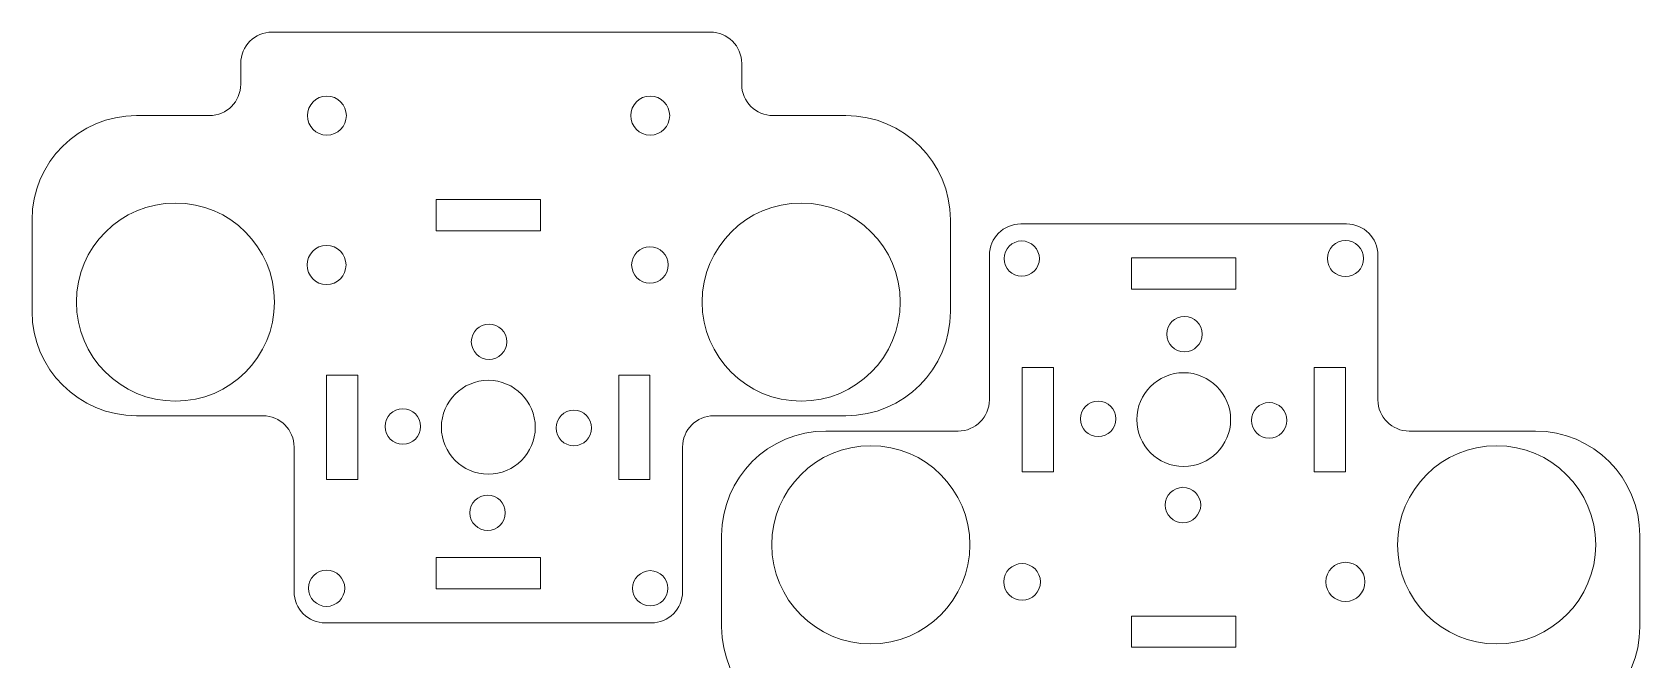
# Model space of a CAD drawing. Header units: inches. Extents: x 66 to 220, y -201 to -28.
# Drawn here: x 65.5 to 219.7, y -88.4 to -28.2 of the extents above; entities that cross this region are included whole.
import ezdxf

# ---------------------------------------------------------------- set-up
doc = ezdxf.new("R2010")
doc.units = ezdxf.units.IN
doc.header["$MEASUREMENT"] = 0
doc.layers.add('Layer 1', color=7, linetype='Continuous')

# ---------------------------------------------------------------- blocks, each defined once
blk = doc.blocks.new('block 3')
at = {"layer": 'Layer 1', "lineweight": 0}
blk.add_lwpolyline([(124.78, -61.11), (121.78, -61.11)], dxfattribs=at)
blk = doc.blocks.new('block 4')
at = {"layer": 'Layer 1', "lineweight": 0}
blk.add_lwpolyline([(124.78, -71.11), (124.78, -61.11)], dxfattribs=at)
blk = doc.blocks.new('block 5')
at = {"layer": 'Layer 1', "lineweight": 0}
blk.add_lwpolyline([(121.78, -71.11), (124.78, -71.11)], dxfattribs=at)
blk = doc.blocks.new('block 6')
at = {"layer": 'Layer 1', "lineweight": 0}
blk.add_lwpolyline([(121.78, -61.11), (121.78, -71.11)], dxfattribs=at)
blk = doc.blocks.new('block 7')
at = {"layer": 'Layer 1', "lineweight": 0}
blk.add_open_spline([(79.28, -44.61), (74.03, -44.61), (69.78, -48.86), (69.78, -54.11), (69.78, -59.36), (74.03, -63.61), (79.28, -63.61), (84.53, -63.61), (88.78, -59.36), (88.78, -54.11), (88.78, -48.86), (84.53, -44.61), (79.28, -44.61), (79.28, -44.61), (79.28, -44.61), (79.28, -44.61)], degree=3, knots=[0, 0, 0, 0, 1, 1, 1, 2, 2, 2, 3, 3, 3, 4, 4, 4, 5, 5, 5, 5], dxfattribs=at)
blk = doc.blocks.new('block 8')
at = {"layer": 'Layer 1', "lineweight": 0}
blk.add_open_spline([(139.28, -44.61), (134.03, -44.61), (129.78, -48.86), (129.78, -54.11), (129.78, -59.36), (134.03, -63.61), (139.28, -63.61), (144.53, -63.61), (148.78, -59.36), (148.78, -54.11), (148.78, -48.86), (144.53, -44.61), (139.28, -44.61), (139.28, -44.61), (139.28, -44.61), (139.28, -44.61)], degree=3, knots=[0, 0, 0, 0, 1, 1, 1, 2, 2, 2, 3, 3, 3, 4, 4, 4, 5, 5, 5, 5], dxfattribs=at)
blk = doc.blocks.new('block 9')
at = {"layer": 'Layer 1', "lineweight": 0}
blk.add_lwpolyline([(114.28, -78.61), (104.28, -78.61)], dxfattribs=at)
blk = doc.blocks.new('block 10')
at = {"layer": 'Layer 1', "lineweight": 0}
blk.add_lwpolyline([(114.28, -81.61), (114.28, -78.61)], dxfattribs=at)
blk = doc.blocks.new('block 11')
at = {"layer": 'Layer 1', "lineweight": 0}
blk.add_lwpolyline([(104.28, -81.61), (114.28, -81.61)], dxfattribs=at)
blk = doc.blocks.new('block 12')
at = {"layer": 'Layer 1', "lineweight": 0}
blk.add_lwpolyline([(104.28, -78.61), (104.28, -81.61)], dxfattribs=at)
blk = doc.blocks.new('block 13')
at = {"layer": 'Layer 1', "lineweight": 0}
blk.add_lwpolyline([(65.54, -46.23), (65.54, -55.01)], dxfattribs=at)
blk = doc.blocks.new('block 14')
at = {"layer": 'Layer 1', "lineweight": 0}
blk.add_open_spline([(65.54, -55.01), (65.54, -60.53), (70.02, -65.01), (75.54, -65.01)], degree=3, dxfattribs=at)
blk = doc.blocks.new('block 15')
at = {"layer": 'Layer 1', "lineweight": 0}
blk.add_lwpolyline([(75.54, -65.01), (87.66, -65.01)], dxfattribs=at)
blk = doc.blocks.new('block 16')
at = {"layer": 'Layer 1', "lineweight": 0}
blk.add_open_spline([(90.66, -68.01), (90.66, -66.35), (89.31, -65.01), (87.66, -65.01)], degree=3, dxfattribs=at)
blk = doc.blocks.new('block 17')
at = {"layer": 'Layer 1', "lineweight": 0}
blk.add_lwpolyline([(90.66, -68.01), (90.66, -81.87)], dxfattribs=at)
blk = doc.blocks.new('block 18')
at = {"layer": 'Layer 1', "lineweight": 0}
blk.add_open_spline([(90.66, -81.87), (90.66, -83.53), (92, -84.87), (93.66, -84.87)], degree=3, dxfattribs=at)
blk = doc.blocks.new('block 19')
at = {"layer": 'Layer 1', "lineweight": 0}
blk.add_lwpolyline([(93.66, -84.87), (124.9, -84.87)], dxfattribs=at)
blk = doc.blocks.new('block 20')
at = {"layer": 'Layer 1', "lineweight": 0}
blk.add_open_spline([(124.9, -84.87), (126.56, -84.87), (127.9, -83.53), (127.9, -81.87)], degree=3, dxfattribs=at)
blk = doc.blocks.new('block 21')
at = {"layer": 'Layer 1', "lineweight": 0}
blk.add_lwpolyline([(127.9, -81.87), (127.9, -68.01)], dxfattribs=at)
blk = doc.blocks.new('block 22')
at = {"layer": 'Layer 1', "lineweight": 0}
blk.add_open_spline([(130.9, -65.01), (129.25, -65.01), (127.9, -66.35), (127.9, -68.01)], degree=3, dxfattribs=at)
blk = doc.blocks.new('block 23')
at = {"layer": 'Layer 1', "lineweight": 0}
blk.add_lwpolyline([(130.9, -65.01), (143.57, -65.01)], dxfattribs=at)
blk = doc.blocks.new('block 24')
at = {"layer": 'Layer 1', "lineweight": 0}
blk.add_open_spline([(143.57, -65.01), (149.1, -65.01), (153.58, -60.53), (153.58, -55.01)], degree=3, dxfattribs=at)
blk = doc.blocks.new('block 25')
at = {"layer": 'Layer 1', "lineweight": 0}
blk.add_lwpolyline([(153.58, -55.01), (153.58, -46.23)], dxfattribs=at)
blk = doc.blocks.new('block 26')
at = {"layer": 'Layer 1', "lineweight": 0}
blk.add_open_spline([(153.58, -46.23), (153.58, -40.71), (149.1, -36.23), (143.57, -36.23)], degree=3, dxfattribs=at)
blk = doc.blocks.new('block 27')
at = {"layer": 'Layer 1', "lineweight": 0}
blk.add_lwpolyline([(143.57, -36.23), (136.57, -36.23)], dxfattribs=at)
blk = doc.blocks.new('block 28')
at = {"layer": 'Layer 1', "lineweight": 0}
blk.add_open_spline([(133.57, -33.23), (133.57, -34.89), (134.92, -36.23), (136.57, -36.23)], degree=3, dxfattribs=at)
blk = doc.blocks.new('block 29')
at = {"layer": 'Layer 1', "lineweight": 0}
blk.add_lwpolyline([(133.57, -33.23), (133.57, -31.23)], dxfattribs=at)
blk = doc.blocks.new('block 30')
at = {"layer": 'Layer 1', "lineweight": 0}
blk.add_open_spline([(133.57, -31.23), (133.57, -29.57), (132.23, -28.23), (130.57, -28.23)], degree=3, dxfattribs=at)
blk = doc.blocks.new('block 31')
at = {"layer": 'Layer 1', "lineweight": 0}
blk.add_lwpolyline([(130.57, -28.23), (88.54, -28.23)], dxfattribs=at)
blk = doc.blocks.new('block 32')
at = {"layer": 'Layer 1', "lineweight": 0}
blk.add_open_spline([(88.54, -28.23), (86.89, -28.23), (85.54, -29.57), (85.54, -31.23)], degree=3, dxfattribs=at)
blk = doc.blocks.new('block 33')
at = {"layer": 'Layer 1', "lineweight": 0}
blk.add_lwpolyline([(85.54, -31.23), (85.54, -33.23)], dxfattribs=at)
blk = doc.blocks.new('block 34')
at = {"layer": 'Layer 1', "lineweight": 0}
blk.add_open_spline([(82.54, -36.23), (84.2, -36.23), (85.54, -34.89), (85.54, -33.23)], degree=3, dxfattribs=at)
blk = doc.blocks.new('block 35')
at = {"layer": 'Layer 1', "lineweight": 0}
blk.add_lwpolyline([(82.54, -36.23), (75.54, -36.23)], dxfattribs=at)
blk = doc.blocks.new('block 36')
at = {"layer": 'Layer 1', "lineweight": 0}
blk.add_open_spline([(75.54, -36.23), (70.02, -36.23), (65.54, -40.71), (65.54, -46.23)], degree=3, dxfattribs=at)
blk = doc.blocks.new('block 37')
at = {"layer": 'Layer 1', "lineweight": 0}
blk.add_open_spline([(93.77, -79.81), (92.81, -79.81), (92.03, -80.59), (92.03, -81.55), (92.03, -82.51), (92.81, -83.29), (93.77, -83.29), (94.73, -83.29), (95.51, -82.51), (95.51, -81.55), (95.51, -80.59), (94.73, -79.81), (93.77, -79.81), (93.77, -79.81), (93.77, -79.81), (93.77, -79.81)], degree=3, knots=[0, 0, 0, 0, 1, 1, 1, 2, 2, 2, 3, 3, 3, 4, 4, 4, 5, 5, 5, 5], dxfattribs=at)
blk = doc.blocks.new('block 38')
at = {"layer": 'Layer 1', "lineweight": 0}
blk.add_open_spline([(124.8, -34.36), (123.77, -34.36), (122.93, -35.2), (122.93, -36.23), (122.93, -37.26), (123.77, -38.1), (124.8, -38.1), (125.83, -38.1), (126.67, -37.26), (126.67, -36.23), (126.67, -35.2), (125.83, -34.36), (124.8, -34.36), (124.8, -34.36), (124.8, -34.36), (124.8, -34.36)], degree=3, knots=[0, 0, 0, 0, 1, 1, 1, 2, 2, 2, 3, 3, 3, 4, 4, 4, 5, 5, 5, 5], dxfattribs=at)
blk = doc.blocks.new('block 39')
at = {"layer": 'Layer 1', "lineweight": 0}
blk.add_open_spline([(93.77, -48.68), (92.74, -48.68), (91.9, -49.52), (91.9, -50.55), (91.9, -51.59), (92.74, -52.43), (93.77, -52.43), (94.8, -52.43), (95.64, -51.59), (95.64, -50.55), (95.64, -49.52), (94.8, -48.68), (93.77, -48.68), (93.77, -48.68), (93.77, -48.68), (93.77, -48.68)], degree=3, knots=[0, 0, 0, 0, 1, 1, 1, 2, 2, 2, 3, 3, 3, 4, 4, 4, 5, 5, 5, 5], dxfattribs=at)
blk = doc.blocks.new('block 40')
at = {"layer": 'Layer 1', "lineweight": 0}
blk.add_open_spline([(124.8, -79.86), (123.87, -79.86), (123.11, -80.62), (123.11, -81.55), (123.11, -82.49), (123.87, -83.24), (124.8, -83.24), (125.74, -83.24), (126.49, -82.49), (126.49, -81.55), (126.49, -80.62), (125.74, -79.86), (124.8, -79.86), (124.8, -79.86), (124.8, -79.86), (124.8, -79.86)], degree=3, knots=[0, 0, 0, 0, 1, 1, 1, 2, 2, 2, 3, 3, 3, 4, 4, 4, 5, 5, 5, 5], dxfattribs=at)
blk = doc.blocks.new('block 41')
at = {"layer": 'Layer 1', "lineweight": 0}
blk.add_open_spline([(93.8, -34.36), (92.77, -34.36), (91.93, -35.2), (91.93, -36.23), (91.93, -37.26), (92.77, -38.1), (93.8, -38.1), (94.83, -38.1), (95.67, -37.26), (95.67, -36.23), (95.67, -35.2), (94.83, -34.36), (93.8, -34.36), (93.8, -34.36), (93.8, -34.36), (93.8, -34.36)], degree=3, knots=[0, 0, 0, 0, 1, 1, 1, 2, 2, 2, 3, 3, 3, 4, 4, 4, 5, 5, 5, 5], dxfattribs=at)
blk = doc.blocks.new('block 42')
at = {"layer": 'Layer 1', "lineweight": 0}
blk.add_open_spline([(109.28, -61.61), (106.79, -61.61), (104.78, -63.63), (104.78, -66.11), (104.78, -68.6), (106.79, -70.61), (109.28, -70.61), (111.76, -70.61), (113.78, -68.6), (113.78, -66.11), (113.78, -63.63), (111.76, -61.61), (109.28, -61.61), (109.28, -61.61), (109.28, -61.61), (109.28, -61.61)], degree=3, knots=[0, 0, 0, 0, 1, 1, 1, 2, 2, 2, 3, 3, 3, 4, 4, 4, 5, 5, 5, 5], dxfattribs=at)
blk = doc.blocks.new('block 43')
at = {"layer": 'Layer 1', "lineweight": 0}
blk.add_open_spline([(124.77, -48.8), (123.8, -48.8), (123.02, -49.58), (123.02, -50.55), (123.02, -51.52), (123.8, -52.31), (124.77, -52.31), (125.74, -52.31), (126.52, -51.52), (126.52, -50.55), (126.52, -49.58), (125.74, -48.8), (124.77, -48.8), (124.77, -48.8), (124.77, -48.8), (124.77, -48.8)], degree=3, knots=[0, 0, 0, 0, 1, 1, 1, 2, 2, 2, 3, 3, 3, 4, 4, 4, 5, 5, 5, 5], dxfattribs=at)
blk = doc.blocks.new('block 44')
at = {"layer": 'Layer 1', "lineweight": 0}
blk.add_open_spline([(109.35, -56.22), (108.41, -56.22), (107.65, -56.98), (107.65, -57.92), (107.65, -58.85), (108.41, -59.61), (109.35, -59.61), (110.29, -59.61), (111.05, -58.85), (111.05, -57.92), (111.05, -56.98), (110.29, -56.22), (109.35, -56.22), (109.35, -56.22), (109.35, -56.22), (109.35, -56.22)], degree=3, knots=[0, 0, 0, 0, 1, 1, 1, 2, 2, 2, 3, 3, 3, 4, 4, 4, 5, 5, 5, 5], dxfattribs=at)
blk = doc.blocks.new('block 45')
at = {"layer": 'Layer 1', "lineweight": 0}
blk.add_open_spline([(117.48, -64.48), (116.54, -64.48), (115.78, -65.24), (115.78, -66.18), (115.78, -67.12), (116.54, -67.88), (117.48, -67.88), (118.41, -67.88), (119.18, -67.12), (119.18, -66.18), (119.18, -65.24), (118.41, -64.48), (117.48, -64.48), (117.48, -64.48), (117.48, -64.48), (117.48, -64.48)], degree=3, knots=[0, 0, 0, 0, 1, 1, 1, 2, 2, 2, 3, 3, 3, 4, 4, 4, 5, 5, 5, 5], dxfattribs=at)
blk = doc.blocks.new('block 46')
at = {"layer": 'Layer 1', "lineweight": 0}
blk.add_open_spline([(109.21, -72.61), (108.27, -72.61), (107.51, -73.37), (107.51, -74.31), (107.51, -75.25), (108.27, -76.01), (109.21, -76.01), (110.15, -76.01), (110.91, -75.25), (110.91, -74.31), (110.91, -73.37), (110.15, -72.61), (109.21, -72.61), (109.21, -72.61), (109.21, -72.61), (109.21, -72.61)], degree=3, knots=[0, 0, 0, 0, 1, 1, 1, 2, 2, 2, 3, 3, 3, 4, 4, 4, 5, 5, 5, 5], dxfattribs=at)
blk = doc.blocks.new('block 47')
at = {"layer": 'Layer 1', "lineweight": 0}
blk.add_open_spline([(101.08, -64.34), (100.14, -64.34), (99.38, -65.1), (99.38, -66.04), (99.38, -66.98), (100.14, -67.74), (101.08, -67.74), (102.02, -67.74), (102.78, -66.98), (102.78, -66.04), (102.78, -65.1), (102.02, -64.34), (101.08, -64.34), (101.08, -64.34), (101.08, -64.34), (101.08, -64.34)], degree=3, knots=[0, 0, 0, 0, 1, 1, 1, 2, 2, 2, 3, 3, 3, 4, 4, 4, 5, 5, 5, 5], dxfattribs=at)
blk = doc.blocks.new('block 48')
at = {"layer": 'Layer 1', "lineweight": 0}
blk.add_lwpolyline([(96.78, -61.11), (93.78, -61.11)], dxfattribs=at)
blk = doc.blocks.new('block 49')
at = {"layer": 'Layer 1', "lineweight": 0}
blk.add_lwpolyline([(96.78, -71.11), (96.78, -61.11)], dxfattribs=at)
blk = doc.blocks.new('block 50')
at = {"layer": 'Layer 1', "lineweight": 0}
blk.add_lwpolyline([(93.78, -71.11), (96.78, -71.11)], dxfattribs=at)
blk = doc.blocks.new('block 51')
at = {"layer": 'Layer 1', "lineweight": 0}
blk.add_lwpolyline([(93.78, -61.11), (93.78, -71.11)], dxfattribs=at)
blk = doc.blocks.new('block 52')
at = {"layer": 'Layer 1', "lineweight": 0}
blk.add_lwpolyline([(114.28, -44.28), (104.28, -44.28)], dxfattribs=at)
blk = doc.blocks.new('block 53')
at = {"layer": 'Layer 1', "lineweight": 0}
blk.add_lwpolyline([(114.28, -47.28), (114.28, -44.28)], dxfattribs=at)
blk = doc.blocks.new('block 54')
at = {"layer": 'Layer 1', "lineweight": 0}
blk.add_lwpolyline([(104.28, -47.28), (114.28, -47.28)], dxfattribs=at)
blk = doc.blocks.new('block 55')
at = {"layer": 'Layer 1', "lineweight": 0}
blk.add_lwpolyline([(104.28, -44.28), (104.28, -47.28)], dxfattribs=at)
blk = doc.blocks.new('block 2')
at = {"layer": 'Layer 1'}
for name in ['block 32', 'block 31', 'block 30', 'block 33', 'block 29', 'block 34', 'block 28', 'block 41', 'block 38', 'block 36', 'block 35', 'block 27', 'block 26', 'block 7', 'block 52', 'block 55', 'block 53', 'block 8', 'block 13', 'block 25', 'block 54', 'block 39', 'block 43', 'block 14', 'block 24', 'block 44', 'block 48', 'block 51', 'block 49', 'block 42', 'block 3', 'block 6', 'block 4', 'block 47', 'block 45', 'block 15', 'block 16', 'block 22', 'block 23', 'block 17', 'block 21', 'block 50', 'block 5', 'block 46', 'block 37', 'block 9', 'block 12', 'block 10', 'block 40', 'block 11', 'block 18', 'block 20', 'block 19']:
    blk.add_blockref(name, (0, 0), dxfattribs=at)
blk = doc.blocks.new('block 108')
at = {"layer": 'Layer 1', "lineweight": 0}
blk.add_lwpolyline([(160.45, -70.38), (163.45, -70.38)], dxfattribs=at)
blk = doc.blocks.new('block 109')
at = {"layer": 'Layer 1', "lineweight": 0}
blk.add_lwpolyline([(160.45, -60.38), (160.45, -70.38)], dxfattribs=at)
blk = doc.blocks.new('block 110')
at = {"layer": 'Layer 1', "lineweight": 0}
blk.add_lwpolyline([(163.45, -60.38), (160.45, -60.38)], dxfattribs=at)
blk = doc.blocks.new('block 111')
at = {"layer": 'Layer 1', "lineweight": 0}
blk.add_lwpolyline([(163.45, -70.38), (163.45, -60.38)], dxfattribs=at)
blk = doc.blocks.new('block 112')
at = {"layer": 'Layer 1', "lineweight": 0}
blk.add_open_spline([(205.95, -86.88), (211.19, -86.88), (215.45, -82.62), (215.45, -77.38), (215.45, -72.13), (211.19, -67.88), (205.95, -67.88), (200.7, -67.88), (196.45, -72.13), (196.45, -77.38), (196.45, -82.62), (200.7, -86.88), (205.95, -86.88), (205.95, -86.88), (205.95, -86.88), (205.95, -86.88)], degree=3, knots=[0, 0, 0, 0, 1, 1, 1, 2, 2, 2, 3, 3, 3, 4, 4, 4, 5, 5, 5, 5], dxfattribs=at)
blk = doc.blocks.new('block 113')
at = {"layer": 'Layer 1', "lineweight": 0}
blk.add_open_spline([(145.95, -86.88), (151.19, -86.88), (155.45, -82.62), (155.45, -77.38), (155.45, -72.13), (151.19, -67.88), (145.95, -67.88), (140.7, -67.88), (136.45, -72.13), (136.45, -77.38), (136.45, -82.62), (140.7, -86.88), (145.95, -86.88), (145.95, -86.88), (145.95, -86.88), (145.95, -86.88)], degree=3, knots=[0, 0, 0, 0, 1, 1, 1, 2, 2, 2, 3, 3, 3, 4, 4, 4, 5, 5, 5, 5], dxfattribs=at)
blk = doc.blocks.new('block 114')
at = {"layer": 'Layer 1', "lineweight": 0}
blk.add_lwpolyline([(170.95, -52.88), (180.95, -52.88)], dxfattribs=at)
blk = doc.blocks.new('block 115')
at = {"layer": 'Layer 1', "lineweight": 0}
blk.add_lwpolyline([(170.95, -49.88), (170.95, -52.88)], dxfattribs=at)
blk = doc.blocks.new('block 116')
at = {"layer": 'Layer 1', "lineweight": 0}
blk.add_lwpolyline([(180.95, -49.88), (170.95, -49.88)], dxfattribs=at)
blk = doc.blocks.new('block 117')
at = {"layer": 'Layer 1', "lineweight": 0}
blk.add_lwpolyline([(180.95, -52.88), (180.95, -49.88)], dxfattribs=at)
blk = doc.blocks.new('block 121')
at = {"layer": 'Layer 1', "lineweight": 0}
blk.add_open_spline([(209.68, -95.26), (215.2, -95.26), (219.68, -90.78), (219.68, -85.26)], degree=3, dxfattribs=at)
blk = doc.blocks.new('block 122')
at = {"layer": 'Layer 1', "lineweight": 0}
blk.add_lwpolyline([(219.68, -85.26), (219.68, -76.48)], dxfattribs=at)
blk = doc.blocks.new('block 123')
at = {"layer": 'Layer 1', "lineweight": 0}
blk.add_open_spline([(219.68, -76.48), (219.68, -70.96), (215.2, -66.48), (209.68, -66.48)], degree=3, dxfattribs=at)
blk = doc.blocks.new('block 124')
at = {"layer": 'Layer 1', "lineweight": 0}
blk.add_lwpolyline([(209.68, -66.48), (197.57, -66.48)], dxfattribs=at)
blk = doc.blocks.new('block 125')
at = {"layer": 'Layer 1', "lineweight": 0}
blk.add_open_spline([(194.57, -63.48), (194.57, -65.14), (195.91, -66.48), (197.57, -66.48)], degree=3, dxfattribs=at)
blk = doc.blocks.new('block 126')
at = {"layer": 'Layer 1', "lineweight": 0}
blk.add_lwpolyline([(194.57, -63.48), (194.57, -49.62)], dxfattribs=at)
blk = doc.blocks.new('block 127')
at = {"layer": 'Layer 1', "lineweight": 0}
blk.add_open_spline([(194.57, -49.62), (194.57, -47.96), (193.22, -46.62), (191.57, -46.62)], degree=3, dxfattribs=at)
blk = doc.blocks.new('block 128')
at = {"layer": 'Layer 1', "lineweight": 0}
blk.add_lwpolyline([(191.57, -46.62), (160.32, -46.62)], dxfattribs=at)
blk = doc.blocks.new('block 129')
at = {"layer": 'Layer 1', "lineweight": 0}
blk.add_open_spline([(160.32, -46.62), (158.67, -46.62), (157.32, -47.96), (157.32, -49.62)], degree=3, dxfattribs=at)
blk = doc.blocks.new('block 130')
at = {"layer": 'Layer 1', "lineweight": 0}
blk.add_lwpolyline([(157.32, -49.62), (157.32, -63.48)], dxfattribs=at)
blk = doc.blocks.new('block 131')
at = {"layer": 'Layer 1', "lineweight": 0}
blk.add_open_spline([(154.32, -66.48), (155.98, -66.48), (157.32, -65.14), (157.32, -63.48)], degree=3, dxfattribs=at)
blk = doc.blocks.new('block 132')
at = {"layer": 'Layer 1', "lineweight": 0}
blk.add_lwpolyline([(154.32, -66.48), (141.65, -66.48)], dxfattribs=at)
blk = doc.blocks.new('block 133')
at = {"layer": 'Layer 1', "lineweight": 0}
blk.add_open_spline([(141.65, -66.48), (136.13, -66.48), (131.65, -70.96), (131.65, -76.48)], degree=3, dxfattribs=at)
blk = doc.blocks.new('block 134')
at = {"layer": 'Layer 1', "lineweight": 0}
blk.add_lwpolyline([(131.65, -76.48), (131.65, -85.26)], dxfattribs=at)
blk = doc.blocks.new('block 135')
at = {"layer": 'Layer 1', "lineweight": 0}
blk.add_open_spline([(131.65, -85.26), (131.65, -90.78), (136.13, -95.26), (141.65, -95.26)], degree=3, dxfattribs=at)
blk = doc.blocks.new('block 142')
at = {"layer": 'Layer 1', "lineweight": 0}
blk.add_open_spline([(191.46, -51.67), (192.42, -51.67), (193.19, -50.9), (193.19, -49.94), (193.19, -48.98), (192.42, -48.2), (191.46, -48.2), (190.5, -48.2), (189.72, -48.98), (189.72, -49.94), (189.72, -50.9), (190.5, -51.67), (191.46, -51.67), (191.46, -51.67), (191.46, -51.67), (191.46, -51.67)], degree=3, knots=[0, 0, 0, 0, 1, 1, 1, 2, 2, 2, 3, 3, 3, 4, 4, 4, 5, 5, 5, 5], dxfattribs=at)
blk = doc.blocks.new('block 143')
at = {"layer": 'Layer 1', "lineweight": 0}
blk.add_open_spline([(191.46, -82.81), (192.49, -82.81), (193.33, -81.97), (193.33, -80.94), (193.33, -79.9), (192.49, -79.06), (191.46, -79.06), (190.42, -79.06), (189.58, -79.9), (189.58, -80.94), (189.58, -81.97), (190.42, -82.81), (191.46, -82.81), (191.46, -82.81), (191.46, -82.81), (191.46, -82.81)], degree=3, knots=[0, 0, 0, 0, 1, 1, 1, 2, 2, 2, 3, 3, 3, 4, 4, 4, 5, 5, 5, 5], dxfattribs=at)
blk = doc.blocks.new('block 144')
at = {"layer": 'Layer 1', "lineweight": 0}
blk.add_open_spline([(160.42, -51.63), (161.36, -51.63), (162.11, -50.87), (162.11, -49.94), (162.11, -49), (161.36, -48.25), (160.42, -48.25), (159.49, -48.25), (158.73, -49), (158.73, -49.94), (158.73, -50.87), (159.49, -51.63), (160.42, -51.63), (160.42, -51.63), (160.42, -51.63), (160.42, -51.63)], degree=3, knots=[0, 0, 0, 0, 1, 1, 1, 2, 2, 2, 3, 3, 3, 4, 4, 4, 5, 5, 5, 5], dxfattribs=at)
blk = doc.blocks.new('block 145')
at = {"layer": 'Layer 1', "lineweight": 0}
blk.add_open_spline([(175.95, -69.88), (178.43, -69.88), (180.45, -67.86), (180.45, -65.38), (180.45, -62.89), (178.43, -60.88), (175.95, -60.88), (173.46, -60.88), (171.45, -62.89), (171.45, -65.38), (171.45, -67.86), (173.46, -69.88), (175.95, -69.88), (175.95, -69.88), (175.95, -69.88), (175.95, -69.88)], degree=3, knots=[0, 0, 0, 0, 1, 1, 1, 2, 2, 2, 3, 3, 3, 4, 4, 4, 5, 5, 5, 5], dxfattribs=at)
blk = doc.blocks.new('block 146')
at = {"layer": 'Layer 1', "lineweight": 0}
blk.add_open_spline([(160.46, -82.69), (161.43, -82.69), (162.21, -81.91), (162.21, -80.94), (162.21, -79.97), (161.43, -79.18), (160.46, -79.18), (159.49, -79.18), (158.7, -79.97), (158.7, -80.94), (158.7, -81.91), (159.49, -82.69), (160.46, -82.69), (160.46, -82.69), (160.46, -82.69), (160.46, -82.69)], degree=3, knots=[0, 0, 0, 0, 1, 1, 1, 2, 2, 2, 3, 3, 3, 4, 4, 4, 5, 5, 5, 5], dxfattribs=at)
blk = doc.blocks.new('block 147')
at = {"layer": 'Layer 1', "lineweight": 0}
blk.add_open_spline([(175.88, -75.27), (176.81, -75.27), (177.58, -74.51), (177.58, -73.57), (177.58, -72.64), (176.81, -71.87), (175.88, -71.87), (174.94, -71.87), (174.18, -72.64), (174.18, -73.57), (174.18, -74.51), (174.94, -75.27), (175.88, -75.27), (175.88, -75.27), (175.88, -75.27), (175.88, -75.27)], degree=3, knots=[0, 0, 0, 0, 1, 1, 1, 2, 2, 2, 3, 3, 3, 4, 4, 4, 5, 5, 5, 5], dxfattribs=at)
blk = doc.blocks.new('block 148')
at = {"layer": 'Layer 1', "lineweight": 0}
blk.add_open_spline([(167.75, -67.01), (168.69, -67.01), (169.45, -66.25), (169.45, -65.31), (169.45, -64.37), (168.69, -63.61), (167.75, -63.61), (166.81, -63.61), (166.05, -64.37), (166.05, -65.31), (166.05, -66.25), (166.81, -67.01), (167.75, -67.01), (167.75, -67.01), (167.75, -67.01), (167.75, -67.01)], degree=3, knots=[0, 0, 0, 0, 1, 1, 1, 2, 2, 2, 3, 3, 3, 4, 4, 4, 5, 5, 5, 5], dxfattribs=at)
blk = doc.blocks.new('block 149')
at = {"layer": 'Layer 1', "lineweight": 0}
blk.add_open_spline([(176.02, -58.88), (176.96, -58.88), (177.72, -58.12), (177.72, -57.18), (177.72, -56.24), (176.96, -55.48), (176.02, -55.48), (175.08, -55.48), (174.32, -56.24), (174.32, -57.18), (174.32, -58.12), (175.08, -58.88), (176.02, -58.88), (176.02, -58.88), (176.02, -58.88), (176.02, -58.88)], degree=3, knots=[0, 0, 0, 0, 1, 1, 1, 2, 2, 2, 3, 3, 3, 4, 4, 4, 5, 5, 5, 5], dxfattribs=at)
blk = doc.blocks.new('block 150')
at = {"layer": 'Layer 1', "lineweight": 0}
blk.add_open_spline([(184.14, -67.15), (185.08, -67.15), (185.84, -66.39), (185.84, -65.45), (185.84, -64.51), (185.08, -63.75), (184.14, -63.75), (183.2, -63.75), (182.44, -64.51), (182.44, -65.45), (182.44, -66.39), (183.2, -67.15), (184.14, -67.15), (184.14, -67.15), (184.14, -67.15), (184.14, -67.15)], degree=3, knots=[0, 0, 0, 0, 1, 1, 1, 2, 2, 2, 3, 3, 3, 4, 4, 4, 5, 5, 5, 5], dxfattribs=at)
blk = doc.blocks.new('block 151')
at = {"layer": 'Layer 1', "lineweight": 0}
blk.add_lwpolyline([(188.45, -70.38), (191.45, -70.38)], dxfattribs=at)
blk = doc.blocks.new('block 152')
at = {"layer": 'Layer 1', "lineweight": 0}
blk.add_lwpolyline([(188.45, -60.38), (188.45, -70.38)], dxfattribs=at)
blk = doc.blocks.new('block 153')
at = {"layer": 'Layer 1', "lineweight": 0}
blk.add_lwpolyline([(191.45, -60.38), (188.45, -60.38)], dxfattribs=at)
blk = doc.blocks.new('block 154')
at = {"layer": 'Layer 1', "lineweight": 0}
blk.add_lwpolyline([(191.45, -70.38), (191.45, -60.38)], dxfattribs=at)
blk = doc.blocks.new('block 155')
at = {"layer": 'Layer 1', "lineweight": 0}
blk.add_lwpolyline([(170.95, -87.21), (180.95, -87.21)], dxfattribs=at)
blk = doc.blocks.new('block 156')
at = {"layer": 'Layer 1', "lineweight": 0}
blk.add_lwpolyline([(170.95, -84.21), (170.95, -87.21)], dxfattribs=at)
blk = doc.blocks.new('block 157')
at = {"layer": 'Layer 1', "lineweight": 0}
blk.add_lwpolyline([(180.95, -84.21), (170.95, -84.21)], dxfattribs=at)
blk = doc.blocks.new('block 158')
at = {"layer": 'Layer 1', "lineweight": 0}
blk.add_lwpolyline([(180.95, -87.21), (180.95, -84.21)], dxfattribs=at)

msp = doc.modelspace()

# ---------------------------------------------------------------- block references
at = {"layer": 'Layer 1'}
for name in ['block 2', 'block 129', 'block 128', 'block 127', 'block 144', 'block 142', 'block 130', 'block 115', 'block 116', 'block 117', 'block 126', 'block 114', 'block 149', 'block 109', 'block 110', 'block 111', 'block 145', 'block 152', 'block 153', 'block 154', 'block 131', 'block 148', 'block 150', 'block 125', 'block 133', 'block 132', 'block 124', 'block 123', 'block 113', 'block 112', 'block 108', 'block 151', 'block 147', 'block 134', 'block 122', 'block 146', 'block 143', 'block 156', 'block 157', 'block 158', 'block 135', 'block 121', 'block 155']:
    msp.add_blockref(name, (0, 0), dxfattribs=at)

doc.saveas('drawing.dxf')
